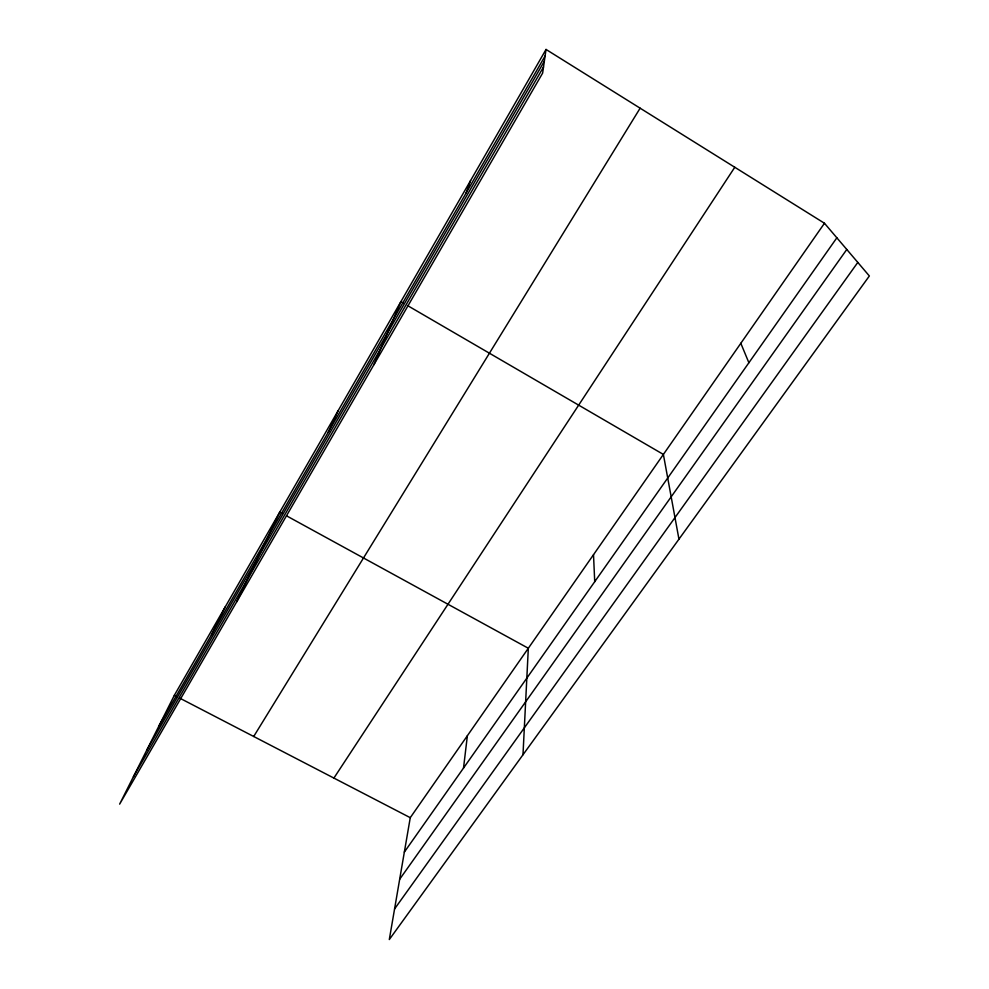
<?xml version="1.0" encoding="UTF-8"?>
<svg xmlns="http://www.w3.org/2000/svg" width="989" height="989" viewBox="0 0 989 989"><rect width="100%" height="100%" fill="white"/><g stroke="black" fill="none" stroke-linecap="round" stroke-linejoin="round"><path stroke-width="1.48" d="M522.983 754.755L528.324 648.252L286.526 515.825M463.52 768.057L467.377 735.717M546.039 49.45L542.64 73.087L119.644 804.119L174.336 695.329L546.039 49.45L824.467 223.254L869.356 275.98L389.307 939.55L410.262 817.68L824.467 223.254M466.091 193.04L470.566 180.591M373.929 364.669L400.879 301.694L403.512 303.24M328.2 432.28L338.151 410.682M236.655 601.893L279.763 512.129L282.471 513.612M211.436 634.889L225.294 606.789M158.932 725.963L545.112 55.94M146.755 750.181L544.358 61.17M133.428 776.711L543.517 66.98M253.703 736.484L640.13 108.184M333.899 778.083L734.778 167.265M404.34 852.098L836.855 237.805M399.667 879.258L846.782 249.475M394.574 908.94L857.797 262.419M174.336 695.329L177.08 696.751M179.813 698.172L410.262 817.68M407.48 305.539L663.384 454.433L678.949 539.178M740.823 343.294L748.883 362.753M593.511 554.705L594.723 581.705"/></g></svg>
